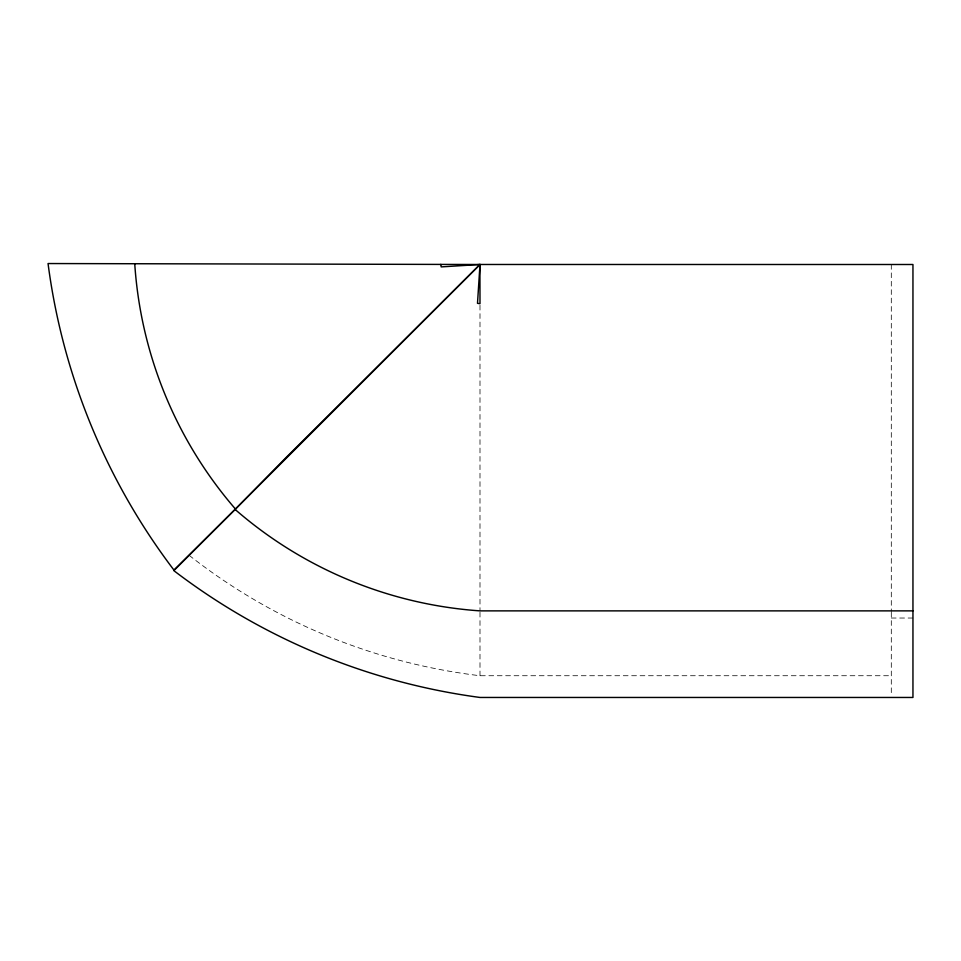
<?xml version="1.0" encoding="UTF-8"?>
<svg xmlns="http://www.w3.org/2000/svg" width="961" height="961" viewBox="0 0 961 961"><rect width="100%" height="100%" fill="white"/><g stroke="black" fill="none" stroke-linecap="round" stroke-linejoin="round"><path stroke-width="0.72" stroke-dasharray="4.8 3.6" d="M891.303 618.031L912.95 618.031M189.161 555.338A582.919 582.919 0 0 0 479.995 675.727L891.303 675.727M891.303 264.503L891.303 611.568M891.303 612.241L891.303 696.004M479.995 305.262L479.995 610.788M479.995 612.241L479.995 675.727"/><path stroke-width="1.44" d="M440.811 264.395L441.195 266.894L479.995 264.503L477.497 303.316L479.995 303.7L479.923 264.479L912.95 264.503L912.95 697.458L479.995 697.458A644.867 644.867 0 0 1 173.857 570.654L479.995 264.503L48.05 263.542A644.867 644.867 0 0 0 173.941 570.065L235.457 509.054A416.606 416.606 0 0 1 134.744 263.831L134.744 263.831M479.995 264.503L286.594 457.028L235.457 509.054M912.95 610.872L479.995 610.872A416.606 416.606 0 0 1 235.085 509.426"/></g></svg>
